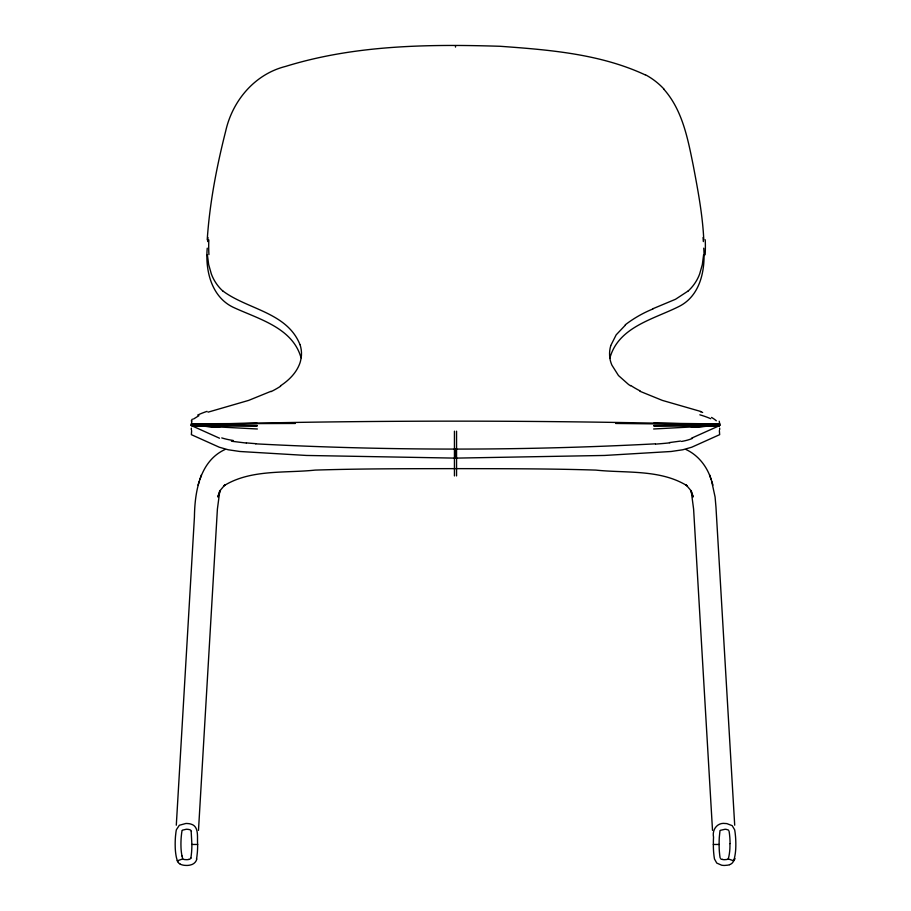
<?xml version="1.0" encoding="UTF-8"?>
<svg xmlns="http://www.w3.org/2000/svg" width="911" height="911" viewBox="0 0 911 911"><rect width="100%" height="100%" fill="white"/><g stroke="black" fill="none" stroke-linecap="round" stroke-linejoin="round"><path stroke-width="1.37" d="M191.333 424.697L191.879 420.996M615.688 423.467L719.667 424.526M719.667 423.809L653.631 423.41L719.667 423.809L719.235 421.224M729.574 864.676A11.718 11.718 0 0 1 727.866 865.143L724.712 865.439A19.416 19.416 0 0 1 723.334 865.404L722.298 865.302A15.134 15.134 0 0 1 721.649 865.211L716.775 863.081L714.486 859.005A54.569 54.569 0 0 1 713.996 855.805L713.632 852.218A101.212 101.212 0 0 1 713.347 844.463L713.393 840.83A125.422 125.422 0 0 1 713.541 837.175C711.901 829.693 717.424 822.234 725.27 823.498A17.662 17.662 0 0 1 726.887 823.624L732.193 825.651L734.653 829.796A54.614 54.614 0 0 1 735.211 833.474L735.53 836.64A99.72 99.72 0 0 1 735.826 843.552A79.382 79.382 0 0 1 735.803 846.706A54.728 54.728 0 0 1 734.551 857.65L734.357 858.321A31.76 31.76 0 0 1 734.061 859.437A25.406 25.406 0 0 1 733.64 860.793L728.196 858.891A19.586 19.586 0 0 0 728.527 857.855A26.009 26.009 0 0 0 728.766 856.944L728.902 856.374A53.089 53.089 0 0 0 729.905 843.609M720.145 857.946A48.761 48.761 0 0 1 719.713 855.087L719.383 851.774A95.302 95.302 0 0 1 719.121 844.463L719.155 840.978A119.762 119.762 0 0 1 719.291 837.494L719.963 830.9M207.252 248.168C205.089 271 211.751 298.102 234.742 307.986C259.692 319.351 292.795 328.211 301.029 357.772M207.218 239.821C209.655 203.119 216.636 166.736 225.689 131.127C232.476 100.677 254.761 74.11 285.633 66.401C354.823 44.969 428.307 44.058 500.082 46.279C549.071 49.82 600.042 53.851 645.159 74.861M176.301 825.207L194.43 516.981C194.76 492.02 199.657 461.262 224.926 449.544M198.484 830.388L217.399 509.078L219.858 490.505L217.809 496.95L220.656 489.879L224.983 484.777L223.73 485.87C250.662 469.108 284.927 473.31 315.126 470.099C361.906 468.607 408.709 468.721 455.5 468.63C502.291 468.721 549.094 468.607 595.874 470.099C626.073 473.31 660.338 469.108 687.27 485.87L686.017 484.777L690.344 489.879L693.191 496.95L691.142 490.505L693.601 509.067L712.516 830.388M207.651 241.586L207.959 237.52M703.622 254.681L702.347 264.509L699.637 274.029A43.682 43.307 -87.6 0 1 687.907 291.247M609.971 357.772C618.706 326.571 654.166 319.146 679.72 306.107C700.502 295.198 705.467 269.656 703.747 248.168M191.64 430.596L191.378 434.672L219.255 447.21L228.171 449.761L239.889 451.492L306.438 455.454L455.5 458.119L604.562 455.454L671.111 451.492L682.829 449.761L691.745 447.21L719.667 434.649L719.36 430.596M182.109 830.536L182.029 830.798A44.593 44.593 0 0 0 181.653 833.041L181.255 836.651A92.945 92.945 0 0 0 180.936 844.463L181.004 847.617A52.405 52.405 0 0 0 181.984 855.964M198.04 485.107L199.384 481.042M199.999 479.129L201.399 474.87M610.655 345.77L616.189 334.827L625.481 325.033M733.64 860.793L734.904 858.549L732.979 862.079A5.25 5.25 0 0 1 732.626 862.592L732.125 863.15A2.517 2.517 0 0 0 731.818 863.389A7.242 7.242 0 0 1 729.631 864.63L729.574 864.664M720.316 830.342L725.076 829.261A11.866 11.866 0 0 1 726.169 829.352L728.401 830.023M687.862 291.19L675.529 299.264L652.845 308.749M182.382 830.183L186.311 829.249A12.697 12.697 0 0 1 186.994 829.272L187.985 829.352A8.563 8.563 0 0 1 189.078 829.557A2.756 2.756 0 0 1 191.447 831.344M193.508 419.026L198.917 415.689M280.451 385.854C288.275 380.707 295.403 373.897 299.115 365.152A30.803 30.165 -78.7 0 0 300.368 361.656L301.165 358.023A28.082 27.74 -75.8 0 0 300.004 344.586M270.977 391.309L248.68 400.385L208.027 412.171M197.71 425.38L199.623 424.458M718.87 425.915L691.495 438.214M719.041 425.836L719.633 425.562L691.301 427.145L719.667 425.539L653.631 425.824L719.667 425.46L653.631 428.979M177.884 861.829L177.292 860.827L182.804 858.891A23.196 23.196 0 0 1 182.189 856.75L182.006 855.964M680.608 441.072L669.483 442.575M655.294 443.839C522.254 450.82 388.746 450.843 255.706 443.839M295.312 423.467L191.333 423.809L257.369 423.467L191.333 424.651C367.406 419.982 543.594 419.982 719.667 424.651M190.854 857.946A46.097 46.097 0 0 0 191.196 855.805L191.583 852.206A94.448 94.448 0 0 0 191.879 844.463L197.653 844.463C196.913 837.847 199.646 826.186 190.661 824.011A14.291 14.291 0 0 0 188.714 823.635L187.085 823.498A11.923 11.923 0 0 0 185.855 823.487L179.342 825.264L176.347 829.796A50.492 50.492 0 0 0 175.948 832.233L175.504 836.161A98.9 98.9 0 0 0 175.174 844.463L175.242 847.879A58.19 58.19 0 0 0 176.335 857.171L176.586 858.105A29.038 29.038 0 0 0 177.36 860.793L177.292 860.827M713.347 844.463L719.109 844.463M257.369 428.979L191.333 425.539L257.369 425.824L191.333 425.46L219.699 427.145L191.344 425.562L219.505 438.214M246.186 443.042L231.451 441.243M722.457 859.494L722.628 859.528A9.417 9.417 0 0 0 723.027 859.585L723.721 859.654A13.756 13.756 0 0 0 724.689 859.677L726.739 859.494A5.773 5.773 0 0 0 727.559 859.267L727.582 859.255A1.515 1.515 0 0 0 727.935 859.084M700.81 411.487L662.32 400.385L640.023 391.309M711.377 424.458L713.29 425.38M686.074 449.544C698.179 455.181 707.073 466.534 711.001 479.129M180.23 864.118L180.378 864.197A6.787 6.787 0 0 0 181.107 864.539A13.654 13.654 0 0 0 185.48 865.393L186.971 865.439A15.988 15.988 0 0 0 190.433 864.995L190.513 864.949A8.131 8.131 0 0 0 196.844 859.107M180.082 864.027L179.957 863.958A3.746 3.746 0 0 1 179.433 863.594M179.023 863.275L178.647 862.899A8.723 8.723 0 0 1 177.896 861.817M223.138 291.19C247.963 309.558 287.079 312.393 299.97 344.597M663.846 89.221C682.476 110.174 687.816 138.734 693.225 165.358C697.883 189.989 702.609 214.734 703.782 239.821M711.616 481.042L715.089 497.007L715.966 507.085L734.699 825.207M709.601 474.87L712.96 485.107M609.835 358.023L610.324 360.46A30.393 29.744 78.6 0 0 611.907 365.152L618.478 375.537L628.533 384.476A77.128 73.461 68.5 0 0 630.571 385.808M191.173 831.447L191.891 844.463M207.378 254.681L208.653 264.509L211.363 274.029A43.682 43.318 88.6 0 0 223.081 291.258M703.041 237.52L703.349 241.586M719.667 424.002L719.667 425.346M719.667 428.147L719.667 429.548M456.559 431.188L456.559 475.929M455.5 45.641L455.5 47.099M455.5 449.021L455.5 458.119M454.441 431.188L454.441 475.929M191.333 424.526L191.333 425.346M191.344 428.159L191.333 429.787M669.847 442.837A133.222 35.893 -0.3 0 1 655.533 444.101M692.497 438.35A34.39 8.746 -0.7 0 1 681.599 441.436M711.537 417.42A18.471 5.307 21.7 0 1 716.297 420.768M699.864 414.812A49.672 20.327 7.7 0 1 710.739 418.718M700.502 411.783A87.786 45.721 2.1 0 1 702.654 412.455M640.182 390.933A96.088 90.701 64.7 0 1 630.754 385.49M609.88 358.023A27.945 27.467 78.9 0 1 610.723 345.793M625.288 324.783A121.869 120.799 61.9 0 1 652.925 308.966M705.216 239.752A138.21 136.308 -88.2 0 1 705.148 254.773M645.273 74.656A78.653 74.793 -37.6 0 1 663.994 89.084M208.926 254.59A138.199 133.211 88.8 0 1 208.847 239.912M280.656 386.196A96.076 91.464 -68.3 0 1 271.114 391.616M197.698 415.063A57.78 28.332 -3.4 0 1 207.048 411.373M191.344 421.087A17.491 6.001 -13.5 0 1 192.369 419.117M233.273 440.503A34.834 7.778 2.9 0 1 221.749 437.906M255.877 443.668A148.299 39.606 0.4 0 1 246.391 442.883M722.434 859.289A2.779 2.779 0 0 1 720.692 858.879M183.305 859.255A7.584 7.584 0 0 0 185.65 859.62L186.801 859.677A10.249 10.249 0 0 0 188.998 859.403M191.071 858.082A2.448 2.448 0 0 1 190.832 858.413M190.217 858.936A2.448 2.448 0 0 1 188.987 859.267M197.653 844.463A100.392 100.392 0 0 1 197.334 852.685L196.901 856.591A51.984 51.984 0 0 1 196.514 859.005M730.064 843.597A93.81 93.81 0 0 0 729.791 837.095L729.495 834.169A48.83 48.83 0 0 0 728.994 830.889"/></g></svg>
